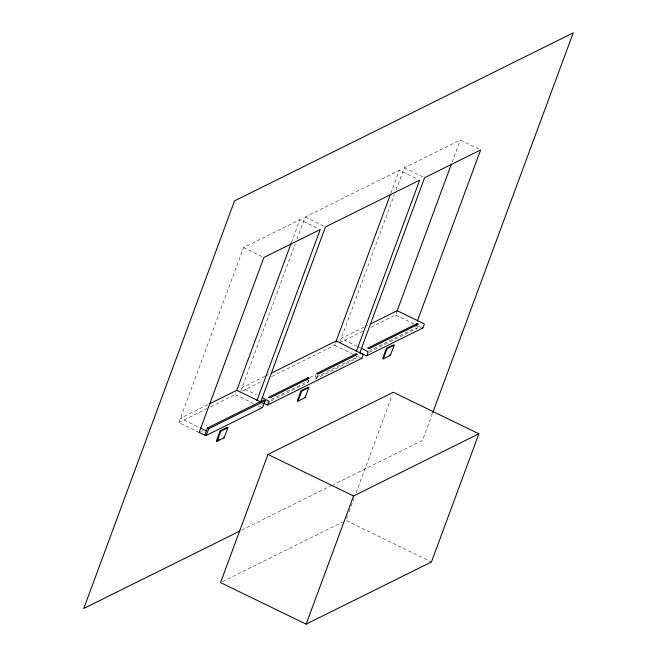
<?xml version="1.0" encoding="UTF-8"?>
<svg xmlns="http://www.w3.org/2000/svg" width="657" height="657" viewBox="0 0 657 657"><rect width="100%" height="100%" fill="white"/><g stroke="black" fill="none" stroke-linecap="round" stroke-linejoin="round"><path stroke-width="0.49" stroke-dasharray="3.29 2.46" d="M266.931 401.583L267.719 402.232M314.908 377.808L316.37 378.44L355.839 358.763L354.378 358.205L314.966 377.759L315.918 375.163M369.3 352.177L416.801 328.516L415.339 327.958L369.727 350.583M199.153 432.454L178.811 422.582L243.542 247.59L299.888 219.635L318.464 228.652M210.626 406.798L235.157 394.627L235.871 392.705M291.355 242.712L299.888 219.635M240.717 391.17L295.165 243.961M296.948 239.156L305.127 217.04L399.341 170.294L417.918 179.312M261.757 405.5L262.71 402.905M308.708 380.124L307.747 382.711L270.167 401.361M308.757 380.075L307.805 382.661L306.343 382.029L270.594 399.768M316.37 378.44L317.643 374.983M271.497 376.601L334.61 345.286L335.325 343.365M390.808 193.372L399.341 170.294M339.858 341.977L394.315 194.776M396.089 189.963L404.269 167.855L460.311 140.048L478.879 149.065M355.782 358.886L356.792 356.242M370.778 327.342L395.58 315.04L396.861 311.582M452.131 162.164L460.311 140.048M416.801 328.582L418.345 324.32M347.643 515.655L345.869 520.434L431.452 561.973M349.056 511.828L354.361 497.48M356.135 492.693L392.229 395.128M432.421 413.524L422.459 440.436L333.428 484.611M207.678 404.737L180.412 418.263L199.211 427.387M264.861 376.362L241.99 387.712L256.698 394.849M265.773 375.911L269.436 374.096M364.101 327.129L341.139 338.519L356.767 346.108M365.021 326.669L368.7 324.845M178.811 422.582L206.988 408.605M242.228 391.12L262.348 381.142M339.538 342.839L362.508 331.448M200.976 431.559L202.791 430.655M310.137 377.397L315.623 374.679M241.645 530.15L332.508 485.063M222.386 581.7L342.215 522.249M404.269 167.855L422.845 176.873M305.127 217.04L324.583 226.484M395.58 315.04L415.035 324.484M418.558 326.192L422.237 327.974M243.542 247.59L263.005 257.035M357.687 346.551L360.438 347.89M334.61 345.286L354.074 354.731M357.597 356.439L360.348 357.778M235.157 394.627L254.62 404.071M258.144 405.78L261.815 407.57"/><path stroke-width="0.99" d="M199.153 432.454L263.884 257.47L320.23 229.515L256.928 400.655M204.77 435.18L207.431 427.978L263.777 400.023L265.182 400.704L262.554 407.504L206.043 435.55L199.038 432.396M265.182 400.704L208.836 428.66L206.043 435.55M216.375 440.97L220.103 430.885L227.182 427.37L227.889 427.715L224.152 437.792L217.073 441.307L216.375 440.97L219.027 439.648M217.073 441.307L220.801 431.222L227.889 427.715M236.586 390.784L291.002 243.673M260.739 401.903L325.47 226.92L419.683 180.174L356.381 351.314M267.974 454.43L220.555 582.611L306.137 624.15L431.452 561.973L478.871 433.792L393.288 392.254L267.974 454.43L353.556 495.969L478.871 433.792M301.078 390.71L297.35 400.795L298.056 401.131L305.135 397.616L308.864 387.54L308.166 387.195L301.078 390.71L301.785 391.046L308.864 387.54M298.056 401.131L301.785 391.046M306.983 380.304L307.944 377.709L309.357 378.186L269.928 397.945L268.467 397.386L307.944 377.709M335.678 342.404L390.455 194.332M355.33 355.609L355.971 353.885L357.392 354.353L317.963 374.112L316.502 373.554L355.971 353.885M359.88 352.719L424.611 177.727L480.653 149.927L417.343 321.068M397 311.196L451.416 164.086M386.373 348.391L382.637 358.476L383.343 358.821L390.422 355.306L394.151 345.221L393.453 344.884L386.373 348.391L387.072 348.736L394.151 345.221M383.343 358.821L387.072 348.736M415.98 326.225L416.94 323.638L418.353 324.106L369.078 348.76L367.616 348.202L416.94 323.638M306.137 624.15L353.556 495.969M432.774 412.563L573.233 32.85L234.541 200.886L83.767 608.472L239.805 531.061M263.375 403.184L267.629 404.999L269.124 401.304L262.217 397.526M267.629 404.999L361.843 358.254L363.346 354.558L336.212 340.967L271.267 373.184M359.765 352.661L366.195 355.782L367.164 355.404L368.109 351.725L361.358 348.333M366.77 355.807L422.812 328.007L424.315 324.517L423.831 323.655L397.173 310.72L370.532 323.934M209.493 403.833L236.758 390.307L260.919 402.035M422.812 328.007L422.237 327.974M361.843 358.254L361.268 358.221M262.389 407.595L261.815 407.57M389.724 354.961L390.422 355.306M304.429 397.28L305.135 397.616M220.103 430.885L220.801 431.222M207.431 427.978L208.836 428.66M223.454 437.455L224.152 437.792M200.106 427.822L206.364 430.861"/></g></svg>
